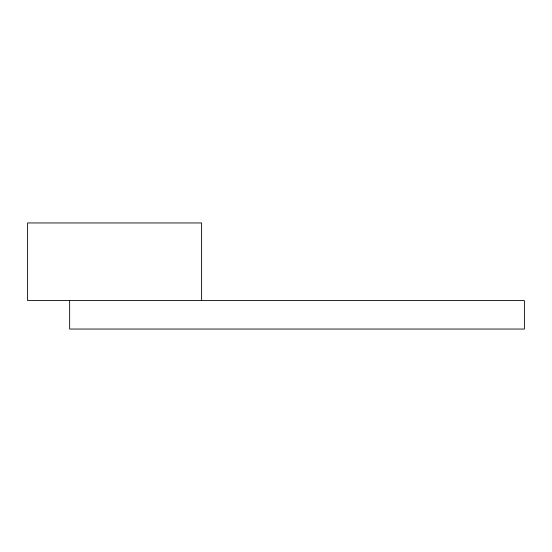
<?xml version="1.0" encoding="UTF-8"?>
<svg xmlns="http://www.w3.org/2000/svg" width="552" height="552" viewBox="0 0 552 552"><rect width="100%" height="100%" fill="white"/><g stroke="black" fill="none" stroke-linecap="round" stroke-linejoin="round"><path stroke-width="0.83" d="M201.611 300.578L201.611 222.953L27.6 222.953L27.6 300.578L524.4 300.578L524.4 329.047L69.649 329.047L69.649 300.578"/></g></svg>
